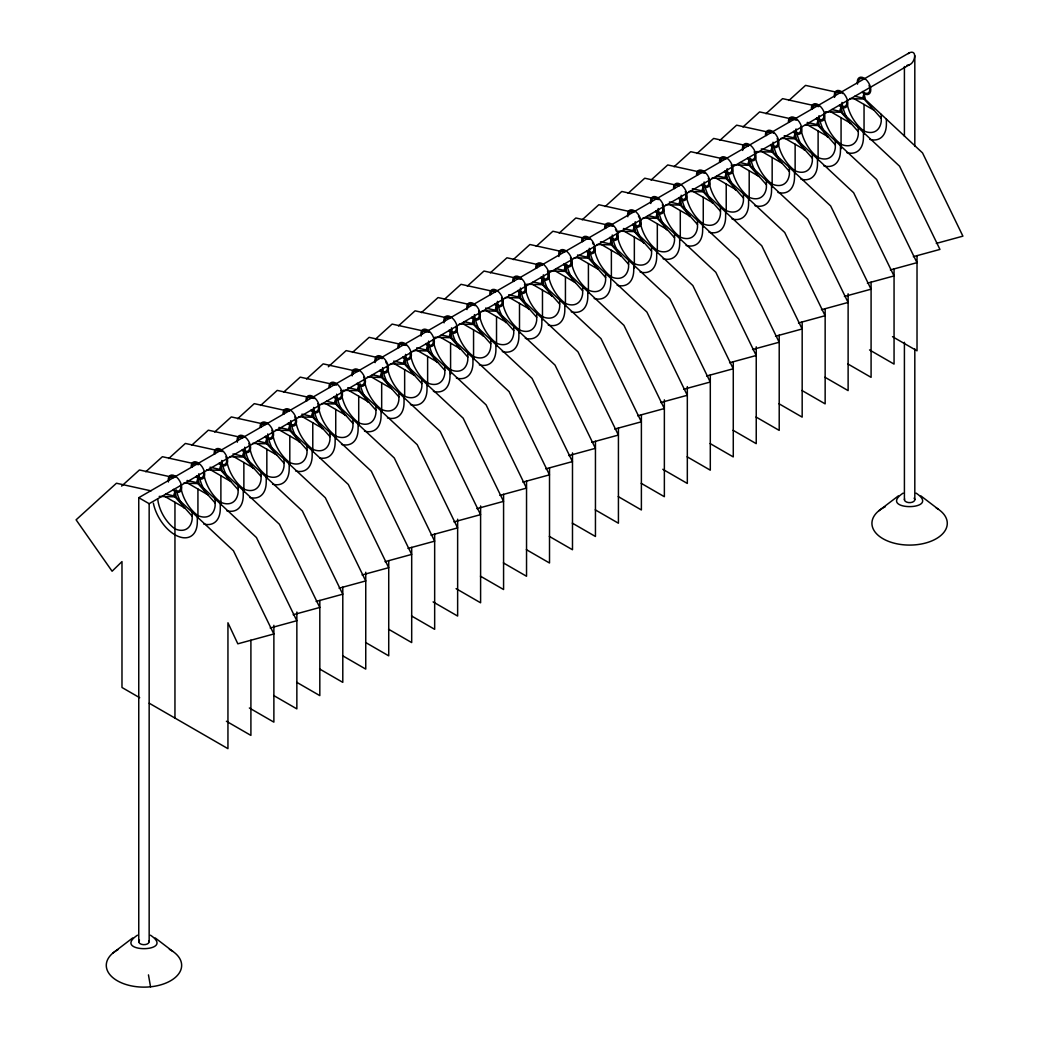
<?xml version="1.0" encoding="UTF-8"?>
<svg xmlns="http://www.w3.org/2000/svg" width="1039" height="1039" viewBox="0 0 1039 1039"><rect width="100%" height="100%" fill="white"/><g stroke="black" fill="none" stroke-linecap="round" stroke-linejoin="round"><path stroke-width="1.5" d="M138.758 497.694L909.606 52.651C917.723 49.573 914.827 62.963 909.606 64.652L149.161 503.694L138.758 497.694L138.758 941.685M173.214 490.226L174.955 491.499L173.565 495.837L165.643 494.083M196.189 476.966L197.93 478.239L196.54 482.577L187.033 480.473M219.151 463.706L220.891 464.978L219.502 469.316L209.995 467.212M242.126 450.445L243.866 451.718L242.477 456.056L232.97 453.952M265.088 437.185L266.841 438.458L265.439 442.796L257.516 441.043M288.063 423.925L289.803 425.198L288.413 429.523L278.907 427.432M311.025 410.665L312.778 411.925L311.388 416.262L301.868 414.171M334 397.392L335.74 398.664L334.35 403.002L326.428 401.262M356.974 384.131L358.715 385.404L357.325 389.742L347.818 387.651M379.936 370.871L381.677 372.144L380.287 376.482L372.365 374.728M402.911 357.611L404.652 358.884L403.262 363.221L393.755 361.117M425.873 344.351L427.626 345.623L426.237 349.961L416.717 347.857M448.848 331.09L450.588 332.363L449.199 336.701L441.276 334.948M471.823 317.83L473.563 319.103L472.174 323.441L464.251 321.687M494.785 304.57L496.525 305.843L495.135 310.18L485.629 308.076M517.76 291.31L519.5 292.582L518.11 296.92L508.603 294.816M540.722 278.049L542.475 279.322L541.085 283.647L533.15 281.907M563.696 264.789L565.437 266.062L564.047 270.387L556.125 268.646M586.658 251.529L588.412 252.789L587.022 257.127L577.515 255.036M609.633 238.256L611.374 239.528L609.984 243.866L600.477 241.775M632.608 224.995L634.348 226.268L632.959 230.606L623.452 228.515M655.57 211.735L657.323 213.008L655.921 217.346L647.998 215.593M678.545 198.475L680.285 199.748L678.896 204.086L669.389 201.982M701.507 185.215L703.26 186.488L701.87 190.825L692.351 188.721M724.482 171.955L726.222 173.227L724.832 177.565L716.91 175.812M747.457 158.694L749.197 159.967L747.807 164.305L739.885 162.552M770.419 145.434L772.159 146.707L770.769 151.045L761.262 148.941M793.393 132.174L795.134 133.447L793.744 137.784L784.237 135.68M816.355 118.914L818.109 120.186L816.719 124.511L807.199 122.42M839.33 105.653L841.071 106.926L839.681 111.251L831.758 109.511M862.305 92.393L864.045 93.653L862.656 97.991L854.733 96.25M137.46 935.191C110.498 953.14 177.422 953.14 150.46 935.191M903.112 493.135C876.15 511.097 943.074 511.097 916.112 493.135M121.615 486.109L139.434 469.966L173.994 477.602M145.772 471.771L162.396 456.705L198.54 464.68M168.747 458.511L185.371 443.445L221.515 451.42M191.708 445.25L208.332 430.185L242.905 437.809M214.683 431.99L231.307 416.925L265.88 424.548M237.658 418.73L254.269 403.652L288.842 411.288M260.62 405.47L277.244 390.391L313.388 398.379M283.595 392.21L300.219 377.131L336.35 385.118M306.557 378.949L323.181 363.871L357.754 371.507M328.337 366.754L346.156 350.611L382.3 358.598M352.494 352.416L369.118 337.35L405.262 345.325M375.469 339.156L392.093 324.09L428.237 332.064M398.444 325.895L415.068 310.83L449.627 318.466M421.405 312.635L438.029 297.57L472.602 305.206M444.38 299.375L461.004 284.309L495.577 291.933M467.342 286.115L483.966 271.049L520.11 279.023M490.317 272.854L506.941 257.789L541.514 265.413M513.292 259.594L529.916 244.516L564.476 252.152M536.254 246.334L552.878 231.255L589.022 239.243M559.229 233.074L575.853 217.995L611.997 225.983M582.191 219.813L598.815 204.735L633.387 212.372M605.166 206.54L621.79 191.475L657.934 199.462M628.14 193.28L644.751 178.214L679.324 185.851M651.102 180.02L667.726 164.954L703.871 172.929M674.077 166.76L690.701 151.694L725.261 159.331M697.039 153.499L713.663 138.434L748.236 146.057M720.014 140.239L736.638 125.174L771.211 132.797M742.976 126.979L759.6 111.913L795.744 119.888M765.951 113.719L782.575 98.64L818.719 106.627M788.926 100.458L805.55 85.38L840.109 93.016M113.069 952.919L132.706 937.931M878.721 510.876L898.358 495.889M908.268 53.625L909.606 52.651M909.606 64.652L907.008 65.34M936.295 243.412L962.906 236.152L922.541 152.928L865.435 99.601L864.045 93.653L865.786 94.406A9.533 5.507 60 0 0 870.552 87.627A9.533 5.507 60 0 0 862.305 77.354A9.533 5.507 60 0 0 857.539 84.133M913.333 256.672L939.944 249.412L899.566 166.201L842.46 112.861L841.071 106.926L842.811 107.666A9.533 5.507 60 0 0 847.577 100.887A9.533 5.507 60 0 0 839.33 90.614A9.533 5.507 60 0 0 834.564 97.393M890.358 269.932L916.969 262.672L876.604 179.461L819.498 126.122L818.109 120.186L819.849 120.927A9.533 5.507 60 0 0 824.745 114.887A9.533 5.507 60 0 0 817.511 104.316A9.533 5.507 60 0 0 811.368 108.511M867.396 283.192L894.008 275.932L853.629 192.722L796.523 139.382L795.134 133.447L796.874 134.187A9.533 5.507 60 0 0 801.77 128.148A9.533 5.507 60 0 0 794.549 117.576A9.533 5.507 60 0 0 788.393 121.771M844.421 296.466L871.033 289.193L830.668 205.982L773.561 152.642L772.159 146.707L773.912 147.447A9.533 5.507 60 0 0 778.795 141.408A9.533 5.507 60 0 0 771.574 130.836A9.533 5.507 60 0 0 765.431 135.031M821.446 309.726L848.071 302.453L807.693 219.242L750.587 165.902L749.197 159.967L750.937 160.707A9.533 5.507 60 0 0 755.704 153.928A9.533 5.507 60 0 0 747.457 143.668A9.533 5.507 60 0 0 742.69 150.447M798.484 322.986L825.096 315.713L784.731 232.502L727.612 179.163L726.222 173.227L727.975 173.968A9.533 5.507 60 0 0 732.859 167.928A9.533 5.507 60 0 0 725.638 157.357A9.533 5.507 60 0 0 719.482 161.552M775.51 336.246L802.121 328.973L761.756 245.762L704.65 192.436L703.26 186.488L705 187.228A9.533 5.507 60 0 0 709.897 181.189A9.533 5.507 60 0 0 702.663 170.617A9.533 5.507 60 0 0 696.52 174.812M752.548 349.507L779.159 342.234L738.781 259.023L681.675 205.696L680.285 199.748L682.026 200.488A9.533 5.507 60 0 0 686.922 194.449A9.533 5.507 60 0 0 679.701 183.877A9.533 5.507 60 0 0 673.545 188.085M729.573 362.767L756.184 355.507L715.819 272.283L658.713 218.956L657.323 213.008L659.064 213.748A9.533 5.507 60 0 0 663.83 206.969A9.533 5.507 60 0 0 655.57 196.709A9.533 5.507 60 0 0 650.804 203.488M706.611 376.027L733.222 368.767L692.844 285.543L635.738 232.217L634.348 226.268L636.089 227.009A9.533 5.507 60 0 0 640.855 220.242A9.533 5.507 60 0 0 632.608 209.969A9.533 5.507 60 0 0 627.842 216.748M683.636 389.287L710.247 382.027L669.882 298.803L612.763 245.477L611.374 239.528L613.127 240.282A9.533 5.507 60 0 0 618.01 234.23A9.533 5.507 60 0 0 610.789 223.658A9.533 5.507 60 0 0 604.646 227.866M660.661 402.548L687.273 395.288L646.907 312.064L589.801 258.737L588.412 252.789L590.152 253.542A9.533 5.507 60 0 0 595.048 247.49A9.533 5.507 60 0 0 587.827 236.931A9.533 5.507 60 0 0 581.671 241.126M637.699 415.808L664.311 408.548L623.932 325.337L566.826 271.997L565.437 266.062L567.177 266.802A9.533 5.507 60 0 0 571.944 260.023A9.533 5.507 60 0 0 563.696 249.75A9.533 5.507 60 0 0 558.93 256.529M614.724 429.068L641.336 421.808L600.971 338.597L543.865 285.257L542.475 279.322L544.215 280.062A9.533 5.507 60 0 0 549.099 274.023A9.533 5.507 60 0 0 541.877 263.451A9.533 5.507 60 0 0 535.734 267.646M591.762 442.328L618.374 435.068L577.996 351.857L520.89 298.518L519.5 292.582L521.24 293.323A9.533 5.507 60 0 0 526.137 287.284A9.533 5.507 60 0 0 518.916 276.712A9.533 5.507 60 0 0 512.759 280.907M568.788 455.602L595.399 448.329L555.034 365.118L497.915 311.778L496.525 305.843L498.278 306.583A9.533 5.507 60 0 0 503.162 300.544A9.533 5.507 60 0 0 495.941 289.972A9.533 5.507 60 0 0 489.798 294.167M545.813 468.862L572.424 461.589L532.059 378.378L474.953 325.038L473.563 319.103L475.304 319.843A9.533 5.507 60 0 0 480.07 313.064A9.533 5.507 60 0 0 471.823 302.804A9.533 5.507 60 0 0 467.056 309.583M522.851 482.122L549.462 474.849L509.084 391.638L451.978 338.298L450.588 332.363L452.342 333.103A9.533 5.507 60 0 0 457.095 326.324A9.533 5.507 60 0 0 448.848 316.064A9.533 5.507 60 0 0 444.082 322.843M499.876 495.382L526.487 488.109L486.122 404.898L429.016 351.572L427.626 345.623L429.367 346.364A9.533 5.507 60 0 0 434.133 339.584A9.533 5.507 60 0 0 425.873 329.324A9.533 5.507 60 0 0 421.12 336.104M476.914 508.642L503.525 501.369L463.147 418.159L406.041 364.832L404.652 358.884L406.392 359.624A9.533 5.507 60 0 0 411.288 353.585A9.533 5.507 60 0 0 404.067 343.013A9.533 5.507 60 0 0 397.911 347.221M453.939 521.903L480.55 514.643L440.185 431.419L383.079 378.092L381.677 372.144L383.43 372.884A9.533 5.507 60 0 0 388.196 366.105A9.533 5.507 60 0 0 379.936 355.845A9.533 5.507 60 0 0 375.17 362.624M430.964 535.163L457.589 527.903L417.21 444.679L360.104 391.352L358.715 385.404L360.455 386.144A9.533 5.507 60 0 0 365.221 379.378A9.533 5.507 60 0 0 356.974 369.105A9.533 5.507 60 0 0 352.208 375.884M408.002 548.423L434.614 541.163L394.249 457.939L337.13 404.613L335.74 398.664L337.493 399.418A9.533 5.507 60 0 0 342.376 393.365A9.533 5.507 60 0 0 335.155 382.794A9.533 5.507 60 0 0 329.012 387.002M385.027 561.683L411.639 554.423L371.274 471.199L314.168 417.873L312.778 411.925L314.518 412.678A9.533 5.507 60 0 0 319.415 406.626A9.533 5.507 60 0 0 312.194 396.067A9.533 5.507 60 0 0 306.037 400.262M362.066 574.944L388.677 567.684L348.299 484.473L291.193 431.133L289.803 425.198L291.543 425.938A9.533 5.507 60 0 0 296.44 419.886A9.533 5.507 60 0 0 289.219 409.327A9.533 5.507 60 0 0 283.063 413.522M339.091 588.204L365.702 580.944L325.337 497.733L268.231 444.393L266.841 438.458L268.582 439.198A9.533 5.507 60 0 0 273.465 433.159A9.533 5.507 60 0 0 266.244 422.587A9.533 5.507 60 0 0 260.101 426.782M316.129 601.464L342.74 594.204L302.362 510.993L245.256 457.654L243.866 451.718L245.607 452.459A9.533 5.507 60 0 0 250.373 445.679A9.533 5.507 60 0 0 242.126 435.419A9.533 5.507 60 0 0 237.36 442.185M293.154 614.737L319.765 607.464L279.4 524.253L222.281 470.914L220.891 464.978L222.645 465.719A9.533 5.507 60 0 0 227.528 459.68A9.533 5.507 60 0 0 220.307 449.108A9.533 5.507 60 0 0 214.164 453.303M270.179 627.998L296.79 620.725L256.425 537.514L199.319 484.174L197.93 478.239L199.67 478.979A9.533 5.507 60 0 0 204.566 472.94A9.533 5.507 60 0 0 197.345 462.368A9.533 5.507 60 0 0 191.189 466.563M849.746 98.601L864.045 99.004L881.267 118.394M825.317 111.809L841.071 112.277L858.292 131.654M805.264 125.161L818.109 125.537L835.33 144.915M780.834 138.382L795.134 138.797L812.355 158.175M756.405 151.603L772.159 152.058L789.38 171.435M733.43 164.863L749.197 165.318L766.418 184.708M711.923 178.163L726.222 178.578L743.443 197.968M688.961 191.423L703.26 191.838L720.482 211.229M665.986 204.683L680.285 205.099L697.507 224.489M643.024 217.943L657.323 218.359L674.532 237.749M618.582 231.165L634.348 231.619L651.57 251.009M597.074 244.477L611.374 244.879L628.595 264.27M574.112 257.737L588.412 258.14L605.633 277.53M549.683 270.945L565.437 271.413L582.658 290.79M526.708 284.218L542.475 284.673L559.683 304.05M505.201 297.518L519.5 297.933L536.721 317.311M482.226 310.778L496.525 311.193L513.747 330.571M459.264 324.038L473.563 324.454L490.785 343.844M434.834 337.259L450.588 337.714L467.81 357.104M413.327 350.559L427.626 350.974L444.848 370.365M390.352 363.819L404.652 364.234L421.873 383.625M367.377 377.079L381.677 377.495L398.898 396.885M342.948 390.3L358.715 390.755L375.936 410.145M321.441 403.613L335.74 404.015L352.961 423.405M298.479 416.873L312.778 417.275L329.999 436.666M275.504 430.133L289.803 430.549L307.025 449.926M252.542 443.393L266.841 443.809L284.05 463.186M229.567 456.653L243.866 457.069L261.088 476.446M206.592 469.914L220.891 470.329L238.113 489.707M183.63 483.174L197.93 483.59L215.151 502.98M159.201 496.395L174.955 496.85L192.176 516.24M151.032 490.863L116.459 483.226L76.094 519.825L112.095 571.229L121.979 561.592L121.979 687.493L139.681 697.714M174.955 496.85L174.955 491.499L176.695 492.239A9.533 5.507 60 0 0 181.461 485.46A9.533 5.507 60 0 0 173.214 475.2A9.533 5.507 60 0 0 168.448 481.979M854.123 98.718L873.955 110.173M831.161 111.978L850.993 123.433M808.186 125.251L828.018 136.693M785.211 138.512L805.056 149.954M762.249 151.772L782.081 163.214M739.274 165.032L759.106 176.474M716.313 178.292L736.144 189.747M693.338 191.553L713.17 203.008M670.363 204.813L690.208 216.268M892.501 336.675L917.021 350.831L917.021 255.607M647.401 218.073L667.233 229.528M869.539 349.935L894.06 364.092L894.06 268.867M624.426 231.333L644.271 242.788M847.928 363.988L871.085 377.352L871.085 282.127M601.464 244.594L621.296 256.049M824.953 377.248L848.123 390.612L848.123 293.777M578.489 257.854L598.321 269.309M801.991 390.508L825.148 403.872L825.148 308.648M555.527 271.114L575.359 282.569M779.016 403.768L802.173 417.133L802.173 321.908M532.552 284.387L552.384 295.829M756.054 417.029L779.211 430.393L779.211 335.168M509.578 297.648L529.422 309.09M733.079 430.289L756.236 443.666L756.236 346.818M486.616 310.908L506.448 322.35M710.105 443.549L733.274 456.926L733.274 361.689M463.641 324.168L483.473 335.623M687.143 456.809L710.299 470.186L710.299 374.949M440.679 337.428L460.511 348.883M662.804 469.29L687.324 483.447L687.324 386.599M417.704 350.688L437.536 362.143M641.206 483.33L664.363 496.707L664.363 399.859M394.729 363.949L414.574 375.404M618.231 496.59L641.388 509.967L641.388 414.743M371.767 377.209L391.599 388.664M595.256 509.85L618.426 523.227L618.426 428.003M348.792 390.469L368.637 401.924M572.294 523.124L595.451 536.488L595.451 441.263M325.83 403.729L345.662 415.184M549.319 536.384L572.489 549.748L572.489 452.913M302.856 416.99L322.687 428.445M526.357 549.644L549.514 563.008L549.514 467.784M279.894 430.25L299.726 441.705M503.383 562.904L526.539 576.268L526.539 481.044M256.919 443.523L276.751 454.965M480.421 576.164L503.577 589.529L503.577 494.304M233.944 456.783L253.789 468.225M456.082 588.632L480.602 602.802L480.602 505.954M210.982 470.044L230.814 481.486M433.107 601.906L457.641 616.062L457.641 519.214M188.007 483.304L207.839 494.759M411.509 615.945L434.666 629.322L434.666 534.085M165.045 496.564L184.877 508.019M388.534 629.205L411.691 642.583L411.691 547.345M365.572 642.466L388.729 655.843L388.729 560.605M342.597 655.726L365.754 669.103L365.754 572.255M319.622 668.986L342.792 682.363L342.792 587.139M296.66 682.259L319.817 695.623L319.817 600.399M273.686 695.52L296.855 708.884L296.855 612.049M249.36 707.988L273.88 722.144L273.88 625.309M226.385 721.248L250.906 735.404L250.906 640.18M149.226 703.221L227.944 748.664L227.944 622.777L237.827 643.816L273.828 633.985L233.45 550.774L176.344 497.434L174.955 491.499M920.866 495.889L938.451 509.331M155.214 937.931L172.799 951.373M148.46 974.881L150.538 986.79M914.814 55.651L914.814 146.395M914.814 348.935L914.814 499.642M904.411 66.509L904.411 136.265M904.411 342.286L904.411 499.642M886.397 119.186L886.397 124.031A31.612 18.26 60 0 1 869.825 139.395M881.28 114.407L881.241 121.381A28.053 16.195 60 0 1 864.045 131.031A28.053 16.195 60 0 1 846.837 101.51M864.045 93.653L864.045 99.004M864.045 104.445L864.045 133.979M863.435 132.447L863.435 137.291A31.612 18.26 60 0 1 846.863 152.655M858.318 127.667L858.279 134.641A28.053 16.195 60 0 1 841.071 144.291A28.053 16.195 60 0 1 823.875 114.771M841.071 106.926L841.071 112.277M841.071 117.706L841.071 148.72M840.46 145.707L840.46 150.551A31.612 18.26 60 0 1 823.888 165.915M835.343 140.927L835.304 147.902A28.053 16.195 60 0 1 818.109 157.551A28.053 16.195 60 0 1 800.9 128.031M818.109 120.186L818.109 125.537M818.109 130.966L818.109 160.5M817.485 158.967L817.485 163.811A31.612 18.26 60 0 1 800.926 179.176M812.368 154.188L812.342 161.162A28.053 16.195 60 0 1 795.134 170.812A28.053 16.195 60 0 1 777.938 141.291M795.134 133.447L795.134 138.797M795.134 144.226L795.134 173.76M794.523 172.227L794.523 177.072A31.612 18.26 60 0 1 777.951 192.449M789.406 167.448L789.367 174.422A28.053 16.195 60 0 1 772.159 184.072A28.053 16.195 60 0 1 754.963 154.551M772.159 146.707L772.159 152.058M772.159 157.499L772.159 187.033M771.548 185.487L771.548 190.332A31.612 18.26 60 0 1 754.976 205.709M766.431 180.708L766.392 187.682A28.053 16.195 60 0 1 749.197 197.332A28.053 16.195 60 0 1 731.988 167.824M749.197 159.967L749.197 165.318M749.197 170.76L749.197 200.293M748.587 198.748L748.587 203.592A31.612 18.26 60 0 1 732.014 218.969M743.469 193.968L743.43 200.943A28.053 16.195 60 0 1 726.222 210.592A28.053 16.195 60 0 1 709.027 181.085M726.222 173.227L726.222 178.578M726.222 184.02L726.222 213.553M725.612 212.008L725.612 216.852A31.612 18.26 60 0 1 709.04 232.229M720.495 207.229L720.456 214.203A28.053 16.195 60 0 1 703.26 223.853A28.053 16.195 60 0 1 686.052 194.345M703.26 186.488L703.26 191.838M703.26 197.28L703.26 226.814M702.65 225.268L702.65 230.126A31.612 18.26 60 0 1 686.078 245.49M697.52 220.489L697.494 227.463A28.053 16.195 60 0 1 680.285 237.113A28.053 16.195 60 0 1 663.09 207.605M680.285 199.748L680.285 205.099M680.285 210.54L680.285 240.074M679.675 238.528L679.675 243.386A31.612 18.26 60 0 1 663.103 258.75M674.558 233.749L674.519 240.723A28.053 16.195 60 0 1 657.323 250.373A28.053 16.195 60 0 1 640.115 220.865M657.323 213.008L657.323 218.359M657.323 223.801L657.323 253.334M656.7 251.789L656.7 256.646A31.612 18.26 60 0 1 640.128 272.01M651.583 247.009L651.544 253.984A28.053 16.195 60 0 1 634.348 263.646A28.053 16.195 60 0 1 617.14 234.126M634.348 226.268L634.348 231.619M634.348 237.061L634.348 268.075M633.738 265.062L633.738 269.906A31.612 18.26 60 0 1 617.166 285.27M628.621 260.269L628.582 267.244A28.053 16.195 60 0 1 611.374 276.906A28.053 16.195 60 0 1 594.178 247.386M611.374 239.528L611.374 244.879M611.374 250.321L611.374 276.906M610.763 278.322L610.763 283.166A31.612 18.26 60 0 1 594.191 298.531M605.646 273.543L605.607 280.517A28.053 16.195 60 0 1 588.412 290.167A28.053 16.195 60 0 1 571.203 260.646M588.412 252.789L588.412 258.14M588.412 263.581L588.412 293.115M587.801 291.582L587.801 296.427A31.612 18.26 60 0 1 571.229 311.791M582.671 286.803L582.645 293.777A28.053 16.195 60 0 1 565.437 303.427A28.053 16.195 60 0 1 548.241 273.906M565.437 266.062L565.437 271.413M565.437 276.842L565.437 306.375M564.826 304.843L564.826 309.687A31.612 18.26 60 0 1 548.254 325.051M559.709 300.063L559.67 307.037A28.053 16.195 60 0 1 542.475 316.687A28.053 16.195 60 0 1 525.266 287.167M542.475 279.322L542.475 284.673M542.475 290.102L542.475 319.635M541.851 318.103L541.851 322.947A31.612 18.26 60 0 1 525.292 338.324M536.734 313.323L536.695 320.298A28.053 16.195 60 0 1 519.5 329.947A28.053 16.195 60 0 1 502.305 300.427M519.5 292.582L519.5 297.933M519.5 303.362L519.5 332.896M518.89 331.363L518.89 336.207A31.612 18.26 60 0 1 502.318 351.585M513.773 326.584L513.734 333.558A28.053 16.195 60 0 1 496.525 343.208A28.053 16.195 60 0 1 479.33 313.687M496.525 305.843L496.525 311.193M496.525 316.635L496.525 346.169M495.915 344.623L495.915 349.468A31.612 18.26 60 0 1 479.343 364.845M490.798 339.844L490.759 346.818A28.053 16.195 60 0 1 473.563 356.468A28.053 16.195 60 0 1 456.355 326.96M473.563 319.103L473.563 324.454M473.563 329.895L473.563 359.429M472.953 357.884L472.953 362.728A31.612 18.26 60 0 1 456.381 378.105M467.836 353.104L467.797 360.078A28.053 16.195 60 0 1 450.588 369.728A28.053 16.195 60 0 1 433.393 340.221M450.588 332.363L450.588 337.714M450.588 343.156L450.588 374.157M449.978 371.144L449.978 375.988A31.612 18.26 60 0 1 433.406 391.365M444.861 366.364L444.822 373.339A28.053 16.195 60 0 1 427.626 382.988A28.053 16.195 60 0 1 410.418 353.481M427.626 345.623L427.626 350.974M427.626 356.416L427.626 385.95M427.003 384.404L427.003 389.261A31.612 18.26 60 0 1 410.444 404.626M421.886 379.625L421.86 386.599A28.053 16.195 60 0 1 404.652 396.249A28.053 16.195 60 0 1 387.456 366.741M404.652 358.884L404.652 364.234M404.652 369.676L404.652 396.249M404.041 397.664L404.041 402.522A31.612 18.26 60 0 1 387.469 417.886M398.924 392.885L398.885 399.859A28.053 16.195 60 0 1 381.677 409.509A28.053 16.195 60 0 1 364.481 380.001M381.677 372.144L381.677 377.495M381.677 382.936L381.677 412.47M381.066 410.924L381.066 415.782A31.612 18.26 60 0 1 364.494 431.146M375.949 406.145L375.91 413.119A28.053 16.195 60 0 1 358.715 422.782A28.053 16.195 60 0 1 341.506 393.262M358.715 385.404L358.715 390.755M358.715 396.197L358.715 425.73M358.104 424.198L358.104 429.042A31.612 18.26 60 0 1 341.532 444.406M352.987 419.405L352.948 426.38A28.053 16.195 60 0 1 335.74 436.042A28.053 16.195 60 0 1 318.544 406.522M335.74 398.664L335.74 404.015M335.74 409.457L335.74 438.99M335.129 437.458L335.129 442.302A31.612 18.26 60 0 1 319.96 457.991M330.012 432.679L329.973 439.653A28.053 16.195 60 0 1 312.778 449.303A28.053 16.195 60 0 1 295.57 419.782M312.778 411.925L312.778 417.275M312.778 422.717L312.778 452.251M312.168 450.718L312.168 455.563A31.612 18.26 60 0 1 295.596 470.927M307.037 445.939L307.012 452.913A28.053 16.195 60 0 1 289.803 462.563A28.053 16.195 60 0 1 272.608 433.042M289.803 425.198L289.803 430.549M289.803 435.977L289.803 465.511M289.193 463.978L289.193 468.823A31.612 18.26 60 0 1 272.621 484.187M284.076 459.199L284.037 466.173A28.053 16.195 60 0 1 266.841 475.823A28.053 16.195 60 0 1 249.633 446.302M266.841 438.458L266.841 443.809M266.841 449.238L266.841 478.771M266.218 477.239L266.218 482.083A31.612 18.26 60 0 1 249.646 497.46M261.101 472.459L261.062 479.434A28.053 16.195 60 0 1 243.866 489.083A28.053 16.195 60 0 1 226.658 459.563M243.866 451.718L243.866 457.069M243.866 462.498L243.866 492.031M243.256 490.499L243.256 495.343A31.612 18.26 60 0 1 226.684 510.72M238.139 485.72L238.1 492.694A28.053 16.195 60 0 1 220.891 502.344A28.053 16.195 60 0 1 203.696 472.823M220.891 464.978L220.891 470.329M220.891 475.771L220.891 505.305M220.281 503.759L220.281 508.603A31.612 18.26 60 0 1 203.709 523.981M215.164 498.98L215.125 505.954A28.053 16.195 60 0 1 197.93 515.604A28.053 16.195 60 0 1 180.721 486.096M197.93 478.239L197.93 483.59M197.93 489.031L197.93 518.565M197.319 517.019L197.319 521.864A31.612 18.26 60 0 1 177.877 536.241A31.612 18.26 60 0 1 153.356 503.175M192.202 512.24L192.163 519.214A28.053 16.195 60 0 1 174.955 528.864A28.053 16.195 60 0 1 157.759 499.356M174.955 502.292L174.955 718.079M149.161 503.694L149.161 941.685M643.712 243.1A31.612 18.26 60 0 1 635.232 221.762M662.363 204.787A8.234 4.753 60 0 1 661.934 211.982A8.234 4.753 60 0 1 655.817 210.852M651.492 201.878A8.234 4.753 60 0 1 658.817 199.605M666.674 229.84A31.612 18.26 60 0 1 658.207 208.501M685.324 191.514A8.234 4.753 60 0 1 684.909 198.722A8.234 4.753 60 0 1 678.779 197.592M674.467 188.604A8.234 4.753 60 0 1 680.285 185.254M368.079 402.236A31.612 18.26 60 0 1 360.091 383.82M387.3 365.871A8.234 4.753 60 0 1 380.183 369.988M375.858 361.014A8.234 4.753 60 0 1 381.677 357.65M385.794 361.988A8.234 4.753 60 0 1 386.716 363.923M390.274 387.82A31.612 18.26 60 0 1 382.573 367.637M410.275 352.611A8.234 4.753 60 0 1 403.145 356.728M398.833 347.74A8.234 4.753 60 0 1 406.158 345.48M345.104 415.496A31.612 18.26 60 0 1 336.636 394.158M363.754 377.183A8.234 4.753 60 0 1 363.325 384.378A8.234 4.753 60 0 1 357.208 383.248M352.896 374.274A8.234 4.753 60 0 1 358.715 370.91M413.249 374.56A31.612 18.26 60 0 1 405.535 354.377M433.237 339.35A8.234 4.753 60 0 1 426.12 343.467M421.808 334.48A8.234 4.753 60 0 1 429.133 332.22M322.129 428.756A31.612 18.26 60 0 1 313.661 407.431M340.779 390.443A8.234 4.753 60 0 1 340.363 397.651A8.234 4.753 60 0 1 334.233 396.508M329.921 387.534A8.234 4.753 60 0 1 335.74 384.17M436.977 362.442A31.612 18.26 60 0 1 428.51 341.117M456.212 326.09A8.234 4.753 60 0 1 449.082 330.207M444.77 321.22A8.234 4.753 60 0 1 450.588 317.869M299.167 442.017A31.612 18.26 60 0 1 290.699 420.691M317.817 403.703A8.234 4.753 60 0 1 317.389 410.912A8.234 4.753 60 0 1 311.271 409.769M306.96 400.794A8.234 4.753 60 0 1 314.285 398.534M459.952 349.182A31.612 18.26 60 0 1 451.484 327.856M478.602 310.869A8.234 4.753 60 0 1 478.174 318.077A8.234 4.753 60 0 1 472.057 316.947M467.745 307.96A8.234 4.753 60 0 1 475.07 305.7M275.426 454.134A31.612 18.26 60 0 1 267.724 433.951M294.842 416.964A8.234 4.753 60 0 1 294.427 424.172A8.234 4.753 60 0 1 288.297 423.029M283.985 414.054A8.234 4.753 60 0 1 289.803 410.691M620.738 256.36A31.612 18.26 60 0 1 612.27 235.022M639.972 219.995A8.234 4.753 60 0 1 632.842 224.112M628.53 215.138A8.234 4.753 60 0 1 634.348 211.774M638.466 216.112A8.234 4.753 60 0 1 639.388 218.047M253.23 468.537A31.612 18.26 60 0 1 244.749 447.212M271.88 430.224A8.234 4.753 60 0 1 271.452 437.432A8.234 4.753 60 0 1 265.335 436.289M261.023 427.315A8.234 4.753 60 0 1 266.841 423.951M482.914 335.922A31.612 18.26 60 0 1 474.446 314.596M501.564 297.609A8.234 4.753 60 0 1 501.149 304.817A8.234 4.753 60 0 1 495.019 303.687M490.707 294.699A8.234 4.753 60 0 1 496.525 291.336M228.061 478.304A31.612 18.26 60 0 1 221.788 460.472M248.905 443.484A8.234 4.753 60 0 1 248.477 450.692A8.234 4.753 60 0 1 242.36 449.549M238.048 440.575A8.234 4.753 60 0 1 243.866 437.211M528.864 309.401A31.612 18.26 60 0 1 520.383 288.076M547.514 271.088A8.234 4.753 60 0 1 547.085 278.296A8.234 4.753 60 0 1 540.968 277.153M536.656 268.179A8.234 4.753 60 0 1 542.475 264.815M206.527 493.915A31.612 18.26 60 0 1 198.813 473.732M225.931 456.744A8.234 4.753 60 0 1 225.515 463.952A8.234 4.753 60 0 1 219.385 462.823M215.073 453.835A8.234 4.753 60 0 1 222.398 451.575M551.826 296.141A31.612 18.26 60 0 1 543.358 274.815M570.476 257.828A8.234 4.753 60 0 1 570.06 265.036A8.234 4.753 60 0 1 563.93 263.893M559.618 254.919A8.234 4.753 60 0 1 565.437 251.555M574.035 281.725A31.612 18.26 60 0 1 566.813 264.464M594.035 246.516A8.234 4.753 60 0 1 586.905 250.633M582.593 241.658A8.234 4.753 60 0 1 589.918 239.399M592.529 242.645A8.234 4.753 60 0 1 593.451 244.568M505.889 322.661A31.612 18.26 60 0 1 497.421 301.336M524.539 284.348A8.234 4.753 60 0 1 524.111 291.556A8.234 4.753 60 0 1 517.993 290.413M513.682 281.439A8.234 4.753 60 0 1 521.007 279.179M689.649 216.58A31.612 18.26 60 0 1 681.181 195.241M708.299 178.253A8.234 4.753 60 0 1 707.871 185.462A8.234 4.753 60 0 1 701.754 184.332M697.442 175.344A8.234 4.753 60 0 1 704.767 173.084M712.611 203.306A31.612 18.26 60 0 1 704.143 181.981M731.261 164.993A8.234 4.753 60 0 1 730.846 172.201A8.234 4.753 60 0 1 724.715 171.071M720.404 162.084A8.234 4.753 60 0 1 726.222 158.733M735.586 190.046A31.612 18.26 60 0 1 727.118 168.721M754.236 151.733A8.234 4.753 60 0 1 753.807 158.941A8.234 4.753 60 0 1 747.69 157.811M743.379 148.824A8.234 4.753 60 0 1 749.197 145.46M757.795 175.643A31.612 18.26 60 0 1 750.574 158.383M777.198 138.473A8.234 4.753 60 0 1 776.782 145.681A8.234 4.753 60 0 1 770.652 144.551M766.34 135.564A8.234 4.753 60 0 1 773.665 133.304M780.757 162.383A31.612 18.26 60 0 1 773.055 142.2M800.757 127.174A8.234 4.753 60 0 1 793.627 131.278M789.315 122.303A8.234 4.753 60 0 1 796.64 120.043M804.498 150.265A31.612 18.26 60 0 1 796.017 128.94M823.719 113.913A8.234 4.753 60 0 1 816.602 118.017M812.29 109.043A8.234 4.753 60 0 1 818.109 105.679M827.46 137.005A31.612 18.26 60 0 1 818.992 115.68M846.694 100.64A8.234 4.753 60 0 1 839.564 104.757M835.252 95.783A8.234 4.753 60 0 1 842.577 93.523M850.434 123.745A31.612 18.26 60 0 1 841.967 102.419M869.085 85.432A8.234 4.753 60 0 1 868.656 92.64A8.234 4.753 60 0 1 862.539 91.497M858.227 82.523A8.234 4.753 60 0 1 864.045 79.159M180.578 485.226A8.234 4.753 60 0 1 173.448 489.343M169.136 480.356A8.234 4.753 60 0 1 174.955 477.005M184.319 508.318A31.612 18.26 60 0 1 176.331 489.914M203.553 471.966A8.234 4.753 60 0 1 196.423 476.083M192.111 467.095A8.234 4.753 60 0 1 197.93 463.745M169.383 949.321A37.677 21.754 0 0 1 171.097 980.478A37.677 21.754 0 0 1 117.108 980.634A37.677 21.754 0 0 1 118.238 949.477M936.23 507.941A37.677 21.754 0 0 1 935.49 539.137A37.677 21.754 0 0 1 881.488 537.812A37.677 21.754 0 0 1 885.358 506.681M148.98 940.905A5.195 3 0 0 1 143.278 944.659A5.195 3 0 0 1 139.46 940.178M914.112 498.136A5.195 3 0 0 1 910.294 502.616A5.195 3 0 0 1 904.592 498.863M597.009 268.465A31.612 18.26 60 0 1 589.295 248.295M616.997 233.256A8.234 4.753 60 0 1 609.867 237.373M605.555 228.398A8.234 4.753 60 0 1 612.88 226.138M615.491 229.372A8.234 4.753 60 0 1 616.413 231.307"/></g></svg>
